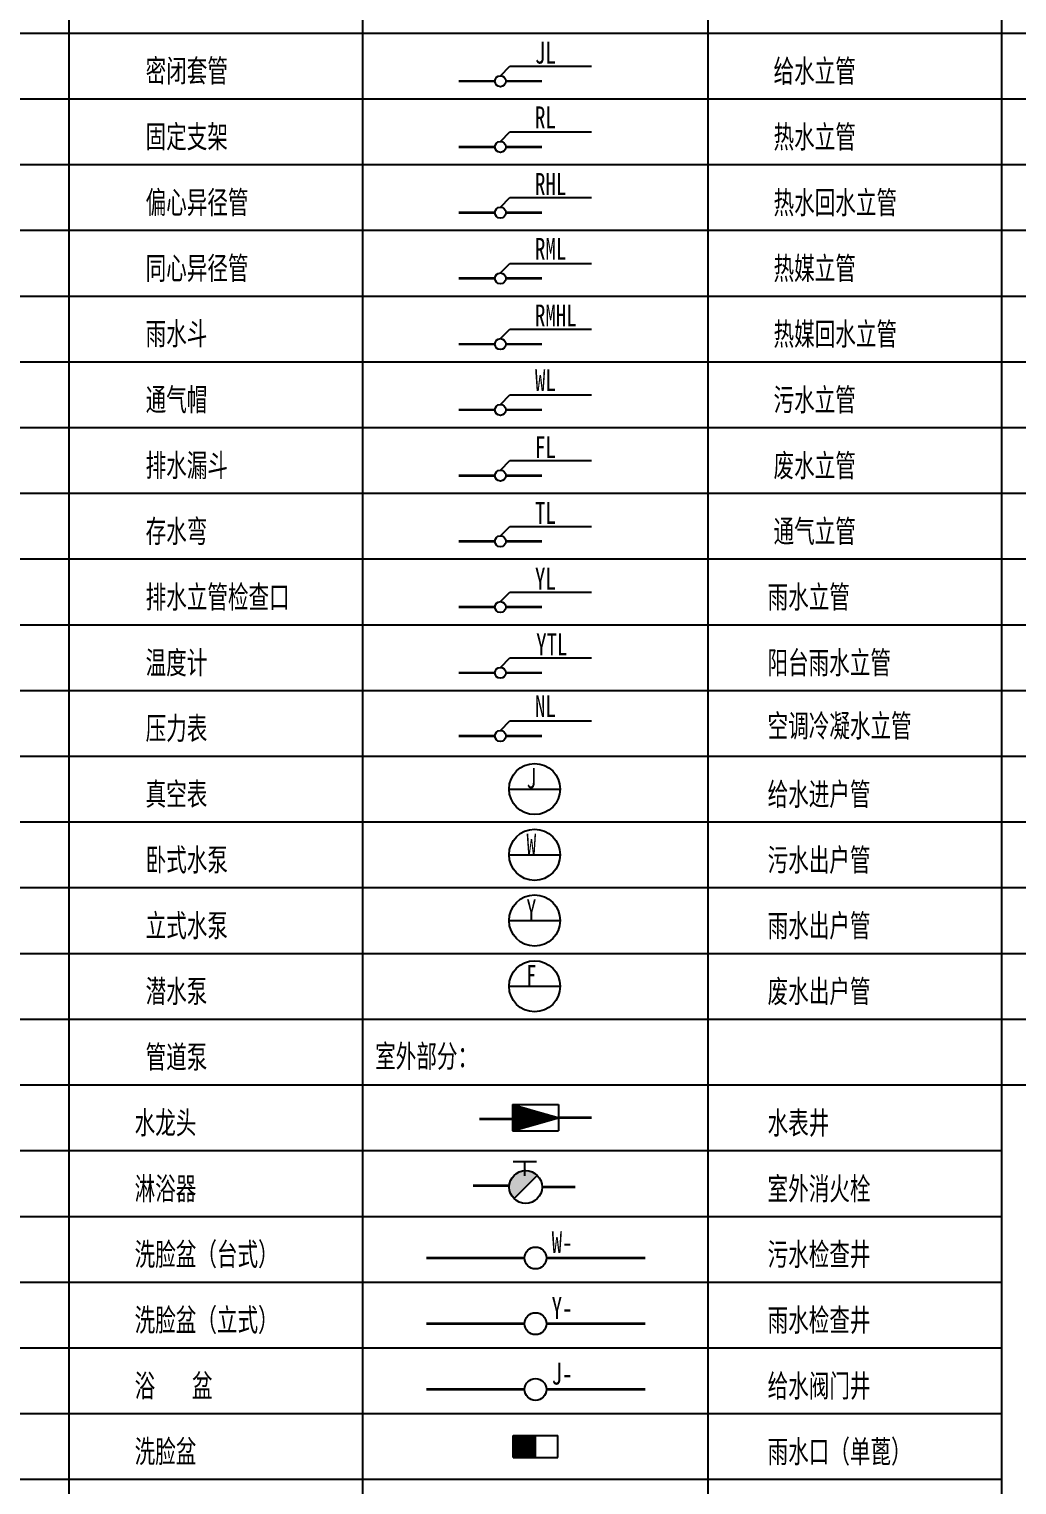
# Model space of a CAD drawing. Extents: x 27938 to 650306, y -92720 to 1524912.
# Drawn here: x 282464 to 301663, y 1116069 to 1144370 of the extents above; entities that cross this region are included whole.
import ezdxf

# ---------------------------------------------------------------- set-up
doc = ezdxf.new("R2010")
doc.units = 0
doc.header["$LTSCALE"] = 1000
doc.header["$MEASUREMENT"] = 0
doc.layers.add('0s-水标注', color=7, linetype='Continuous')
doc.styles.add('HZ', font='txt', dxfattribs={"bigfont": 'hztxt'})
doc.styles.add('ST', font='', dxfattribs={"width": 0.8})
doc.styles.get('ST').set_extended_font_data('SimSun')

# ---------------------------------------------------------------- blocks, each defined once
blk = doc.blocks.new('*X155')
at = {"color": 0, "linetype": 'Continuous'}
for p, q in [((-79979, -68610), (-79674, -68610)), ((-79979, -68620), (-79674, -68620)), ((-79979, -68630), (-79674, -68630)), ((-79979, -68640), (-79674, -68640)), ((-79979, -68650), (-79674, -68650)), ((-79979, -68660), (-79674, -68660)), ((-79979, -68670), (-79674, -68670)), ((-79979, -68680), (-79674, -68680)), ((-79979, -68690), (-79674, -68690)), ((-79979, -68700), (-79674, -68700)), ((-79979, -68710), (-79674, -68710)), ((-79979, -68720), (-79674, -68720)), ((-79979, -68730), (-79674, -68730)), ((-79979, -68740), (-79674, -68740)), ((-79979, -68750), (-79674, -68750)), ((-79979, -68760), (-79674, -68760)), ((-79979, -68770), (-79674, -68770)), ((-79979, -68780), (-79674, -68780)), ((-79979, -68790), (-79674, -68790)), ((-79979, -68800), (-79674, -68800)), ((-79979, -68810), (-79674, -68810)), ((-79979, -68820), (-79674, -68820)), ((-79979, -68830), (-79674, -68830)), ((-79979, -68840), (-79674, -68840)), ((-79979, -68850), (-79674, -68850)), ((-79979, -68860), (-79674, -68860)), ((-79979, -68870), (-79674, -68870)), ((-79979, -68880), (-79674, -68880)), ((-79979, -68890), (-79674, -68890)), ((-79979, -68900), (-79674, -68900))]:
    blk.add_line(p, q, dxfattribs=at)
blk = doc.blocks.new('*X157')
at = {"color": 0, "linetype": 'Continuous'}
for p, q in [((-59859, -59642), (-59854, -59642)), ((-59859, -59643), (-59851, -59643)), ((-59859, -59644), (-59847, -59644)), ((-59859, -59645), (-59844, -59645)), ((-59859, -59646), (-59840, -59646)), ((-59859, -59647), (-59837, -59647)), ((-59859, -59648), (-59833, -59648)), ((-59859, -59649), (-59830, -59649)), ((-59859, -59650), (-59826, -59650)), ((-59859, -59651), (-59823, -59651)), ((-59859, -59652), (-59819, -59652)), ((-59859, -59653), (-59816, -59653)), ((-59859, -59654), (-59812, -59654)), ((-59859, -59655), (-59809, -59655)), ((-59859, -59656), (-59805, -59656)), ((-59859, -59657), (-59802, -59657)), ((-59859, -59658), (-59798, -59658)), ((-59859, -59659), (-59795, -59659)), ((-59859, -59660), (-59791, -59660)), ((-59859, -59661), (-59788, -59661)), ((-59859, -59662), (-59784, -59662)), ((-59859, -59663), (-59781, -59663)), ((-59859, -59664), (-59777, -59664)), ((-59859, -59665), (-59774, -59665)), ((-59859, -59666), (-59770, -59666)), ((-59859, -59667), (-59767, -59667)), ((-59859, -59668), (-59763, -59668)), ((-59859, -59669), (-59760, -59669)), ((-59859, -59670), (-59756, -59670)), ((-59859, -59671), (-59753, -59671)), ((-59859, -59672), (-59749, -59672)), ((-59859, -59673), (-59746, -59673)), ((-59859, -59674), (-59742, -59674)), ((-59859, -59675), (-59739, -59675)), ((-59859, -59676), (-59735, -59676)), ((-59859, -59677), (-59732, -59677)), ((-59859, -59678), (-59728, -59678)), ((-59859, -59679), (-59725, -59679)), ((-59859, -59680), (-59721, -59680)), ((-59859, -59681), (-59718, -59681)), ((-59859, -59682), (-59714, -59682)), ((-59859, -59683), (-59711, -59683)), ((-59859, -59684), (-59707, -59684)), ((-59859, -59685), (-59704, -59685)), ((-59859, -59686), (-59700, -59686)), ((-59859, -59687), (-59697, -59687)), ((-59859, -59688), (-59693, -59688)), ((-59859, -59689), (-59690, -59689)), ((-59859, -59690), (-59686, -59690)), ((-59859, -59691), (-59683, -59691)), ((-59859, -59692), (-59679, -59692)), ((-59859, -59693), (-59676, -59693)), ((-59859, -59694), (-59672, -59694)), ((-59859, -59695), (-59669, -59695)), ((-59859, -59696), (-59665, -59696)), ((-59859, -59697), (-59662, -59697)), ((-59859, -59698), (-59658, -59698)), ((-59859, -59699), (-59655, -59699)), ((-59859, -59700), (-59651, -59700)), ((-59859, -59701), (-59648, -59701)), ((-59859, -59702), (-59644, -59702)), ((-59859, -59703), (-59641, -59703)), ((-59859, -59704), (-59637, -59704)), ((-59859, -59705), (-59634, -59705)), ((-59859, -59706), (-59630, -59706)), ((-59859, -59707), (-59627, -59707)), ((-59859, -59708), (-59623, -59708)), ((-59859, -59709), (-59620, -59709)), ((-59859, -59710), (-59616, -59710)), ((-59859, -59711), (-59613, -59711)), ((-59859, -59712), (-59609, -59712)), ((-59859, -59713), (-59606, -59713)), ((-59859, -59714), (-59602, -59714)), ((-59859, -59715), (-59599, -59715)), ((-59859, -59716), (-59595, -59716)), ((-59859, -59717), (-59592, -59717)), ((-59859, -59718), (-59588, -59718)), ((-59859, -59719), (-59585, -59719)), ((-59859, -59720), (-59581, -59720)), ((-59859, -59721), (-59578, -59721)), ((-59859, -59722), (-59574, -59722)), ((-59859, -59723), (-59571, -59723)), ((-59859, -59724), (-59567, -59724)), ((-59859, -59725), (-59564, -59725)), ((-59859, -59726), (-59560, -59726)), ((-59859, -59727), (-59557, -59727)), ((-59859, -59728), (-59553, -59728)), ((-59859, -59729), (-59550, -59729)), ((-59859, -59730), (-59546, -59730)), ((-59859, -59731), (-59543, -59731)), ((-59859, -59732), (-59539, -59732)), ((-59859, -59733), (-59536, -59733)), ((-59859, -59734), (-59532, -59734)), ((-59859, -59735), (-59529, -59735)), ((-59859, -59736), (-59525, -59736)), ((-59859, -59737), (-59522, -59737)), ((-59859, -59738), (-59518, -59738)), ((-59859, -59739), (-59515, -59739)), ((-59859, -59740), (-59511, -59740)), ((-59859, -59741), (-59508, -59741)), ((-59859, -59742), (-59504, -59742)), ((-59859, -59743), (-59501, -59743)), ((-59859, -59744), (-59497, -59744)), ((-59859, -59745), (-59494, -59745)), ((-59859, -59746), (-59490, -59746)), ((-59859, -59747), (-59487, -59747)), ((-59859, -59748), (-59483, -59748)), ((-59859, -59749), (-59480, -59749)), ((-59859, -59750), (-59476, -59750)), ((-59859, -59751), (-59473, -59751)), ((-59859, -59752), (-59469, -59752)), ((-59859, -59753), (-59466, -59753)), ((-59859, -59754), (-59462, -59754)), ((-59859, -59755), (-59459, -59755)), ((-59859, -59756), (-59455, -59756)), ((-59859, -59757), (-59452, -59757)), ((-59859, -59758), (-59448, -59758)), ((-59859, -59759), (-59445, -59759)), ((-59859, -59760), (-59441, -59760)), ((-59859, -59761), (-59438, -59761)), ((-59859, -59762), (-59434, -59762)), ((-59859, -59763), (-59431, -59763)), ((-59859, -59764), (-59427, -59764)), ((-59859, -59765), (-59424, -59765)), ((-59859, -59766), (-59420, -59766)), ((-59859, -59767), (-59417, -59767)), ((-59859, -59768), (-59413, -59768)), ((-59859, -59769), (-59410, -59769)), ((-59859, -59770), (-59406, -59770)), ((-59859, -59771), (-59403, -59771)), ((-59859, -59772), (-59399, -59772)), ((-59859, -59773), (-59396, -59773)), ((-59859, -59774), (-59392, -59774)), ((-59859, -59775), (-59389, -59775)), ((-59859, -59776), (-59385, -59776)), ((-59859, -59777), (-59382, -59777)), ((-59859, -59778), (-59378, -59778)), ((-59859, -59779), (-59375, -59779)), ((-59859, -59780), (-59371, -59780)), ((-59859, -59781), (-59368, -59781)), ((-59859, -59782), (-59364, -59782)), ((-59859, -59783), (-59361, -59783)), ((-59859, -59784), (-59357, -59784)), ((-59859, -59785), (-59354, -59785)), ((-59859, -59786), (-59350, -59786)), ((-59859, -59787), (-59347, -59787)), ((-59859, -59788), (-59343, -59788)), ((-59859, -59789), (-59340, -59789)), ((-59859, -59790), (-59336, -59790)), ((-59859, -59791), (-59333, -59791)), ((-59859, -59792), (-59329, -59792)), ((-59859, -59793), (-59326, -59793)), ((-59859, -59794), (-59322, -59794)), ((-59859, -59795), (-59319, -59795)), ((-59859, -59796), (-59315, -59796)), ((-59859, -59797), (-59312, -59797)), ((-59859, -59798), (-59308, -59798)), ((-59859, -59799), (-59305, -59799)), ((-59859, -59800), (-59301, -59800)), ((-59859, -59801), (-59298, -59801)), ((-59859, -59802), (-59294, -59802)), ((-59859, -59803), (-59291, -59803)), ((-59859, -59804), (-59287, -59804)), ((-59859, -59805), (-59284, -59805)), ((-59859, -59806), (-59280, -59806)), ((-59859, -59807), (-59277, -59807)), ((-59859, -59808), (-59273, -59808)), ((-59859, -59809), (-59270, -59809)), ((-59859, -59810), (-59266, -59810)), ((-59859, -59811), (-59263, -59811)), ((-59859, -59812), (-59259, -59812)), ((-59859, -59813), (-59256, -59813)), ((-59859, -59814), (-59252, -59814)), ((-59859, -59815), (-59249, -59815)), ((-59859, -59816), (-59245, -59816)), ((-59859, -59817), (-59242, -59817)), ((-59859, -59818), (-59238, -59818)), ((-59859, -59819), (-59235, -59819)), ((-59859, -59820), (-59231, -59820)), ((-59859, -59821), (-59228, -59821)), ((-59859, -59822), (-59224, -59822)), ((-59859, -59823), (-59221, -59823)), ((-59859, -59824), (-59217, -59824)), ((-59859, -59825), (-59214, -59825)), ((-59859, -59826), (-59210, -59826)), ((-59859, -59827), (-59207, -59827)), ((-59859, -59828), (-59203, -59828)), ((-59859, -59829), (-59200, -59829)), ((-59859, -59830), (-59196, -59830)), ((-59859, -59831), (-59193, -59831)), ((-59859, -59832), (-59189, -59832)), ((-59859, -59833), (-59186, -59833)), ((-59859, -59834), (-59182, -59834)), ((-59859, -59835), (-59179, -59835)), ((-59859, -59836), (-59175, -59836)), ((-59859, -59837), (-59172, -59837)), ((-59859, -59838), (-59168, -59838)), ((-59859, -59839), (-59165, -59839)), ((-59859, -59840), (-59161, -59840)), ((-59859, -59841), (-59158, -59841)), ((-59859, -59842), (-59154, -59842)), ((-59859, -59843), (-59151, -59843)), ((-59859, -59844), (-59147, -59844)), ((-59859, -59845), (-59144, -59845)), ((-59859, -59846), (-59140, -59846)), ((-59859, -59847), (-59137, -59847)), ((-59859, -59848), (-59133, -59848)), ((-59859, -59849), (-59130, -59849)), ((-59859, -59850), (-59126, -59850)), ((-59859, -59851), (-59123, -59851)), ((-59859, -59852), (-59119, -59852)), ((-59859, -59853), (-59116, -59853)), ((-59859, -59854), (-59112, -59854)), ((-59859, -59855), (-59109, -59855)), ((-59859, -59856), (-59105, -59856)), ((-59859, -59857), (-59102, -59857)), ((-59859, -59858), (-59098, -59858)), ((-59859, -59859), (-59095, -59859)), ((-59859, -59860), (-59091, -59860)), ((-59859, -59861), (-59088, -59861)), ((-59859, -59862), (-59084, -59862)), ((-59859, -59863), (-59081, -59863)), ((-59859, -59864), (-59077, -59864)), ((-59859, -59865), (-59074, -59865)), ((-59859, -59866), (-59070, -59866)), ((-59859, -59867), (-59067, -59867)), ((-59859, -59868), (-59063, -59868)), ((-59859, -59869), (-59060, -59869)), ((-59859, -59870), (-59056, -59870)), ((-59859, -59871), (-59053, -59871)), ((-59859, -59872), (-59049, -59872)), ((-59859, -59873), (-59046, -59873)), ((-59859, -59874), (-59042, -59874)), ((-59859, -59875), (-59039, -59875)), ((-59859, -59876), (-59035, -59876)), ((-59859, -59877), (-59032, -59877)), ((-59859, -59878), (-59028, -59878)), ((-59859, -59879), (-59025, -59879)), ((-59859, -59880), (-59021, -59880)), ((-59859, -59881), (-59018, -59881)), ((-59859, -59882), (-59014, -59882)), ((-59859, -59883), (-59011, -59883)), ((-59859, -59884), (-59007, -59884)), ((-59859, -59885), (-59004, -59885)), ((-59859, -59886), (-59000, -59886)), ((-59859, -59887), (-58997, -59887)), ((-59859, -59888), (-58993, -59888)), ((-59859, -59889), (-58990, -59889)), ((-59859, -59890), (-58986, -59890)), ((-59859, -59891), (-58983, -59891)), ((-59859, -59892), (-58979, -59892)), ((-59859, -59893), (-58976, -59893)), ((-59859, -59894), (-58972, -59894)), ((-59859, -59895), (-58969, -59895)), ((-59859, -59898), (-58970, -59898)), ((-59859, -59899), (-58974, -59899)), ((-59859, -59900), (-58977, -59900)), ((-59859, -59901), (-58981, -59901)), ((-59859, -59902), (-58984, -59902)), ((-59859, -59903), (-58988, -59903)), ((-59859, -59904), (-58991, -59904)), ((-59859, -59905), (-58995, -59905)), ((-59859, -59906), (-58998, -59906)), ((-59859, -59907), (-59002, -59907)), ((-59859, -59908), (-59005, -59908)), ((-59859, -59909), (-59009, -59909)), ((-59859, -59910), (-59012, -59910)), ((-59859, -59911), (-59016, -59911)), ((-59859, -59912), (-59019, -59912)), ((-59859, -59913), (-59023, -59913)), ((-59859, -59914), (-59026, -59914)), ((-59859, -59915), (-59030, -59915)), ((-59859, -59916), (-59033, -59916)), ((-59859, -59917), (-59037, -59917)), ((-59859, -59918), (-59040, -59918)), ((-59859, -59919), (-59044, -59919)), ((-59859, -59920), (-59047, -59920)), ((-59859, -59921), (-59051, -59921)), ((-59859, -59922), (-59054, -59922)), ((-59859, -59923), (-59058, -59923)), ((-59859, -59924), (-59061, -59924)), ((-59859, -59925), (-59065, -59925)), ((-59859, -59926), (-59068, -59926)), ((-59859, -59927), (-59072, -59927)), ((-59859, -59928), (-59075, -59928)), ((-59859, -59929), (-59079, -59929)), ((-59859, -59930), (-59082, -59930)), ((-59859, -59931), (-59086, -59931)), ((-59859, -59932), (-59089, -59932)), ((-59859, -59933), (-59093, -59933)), ((-59859, -59934), (-59096, -59934)), ((-59859, -59935), (-59100, -59935)), ((-59859, -59936), (-59103, -59936)), ((-59859, -59937), (-59107, -59937)), ((-59859, -59938), (-59110, -59938)), ((-59859, -59939), (-59114, -59939)), ((-59859, -59940), (-59117, -59940)), ((-59859, -59941), (-59121, -59941)), ((-59859, -59942), (-59124, -59942)), ((-59859, -59943), (-59128, -59943)), ((-59859, -59944), (-59131, -59944)), ((-59859, -59945), (-59135, -59945)), ((-59859, -59946), (-59138, -59946)), ((-59859, -59947), (-59142, -59947)), ((-59859, -59948), (-59145, -59948)), ((-59859, -59949), (-59149, -59949)), ((-59859, -59950), (-59152, -59950)), ((-59859, -59951), (-59156, -59951)), ((-59859, -59952), (-59159, -59952)), ((-59859, -59953), (-59163, -59953)), ((-59859, -59954), (-59166, -59954)), ((-59859, -59955), (-59170, -59955)), ((-59859, -59956), (-59173, -59956)), ((-59859, -59957), (-59177, -59957)), ((-59859, -59958), (-59180, -59958)), ((-59859, -59959), (-59184, -59959)), ((-59859, -59960), (-59187, -59960)), ((-59859, -59961), (-59191, -59961)), ((-59859, -59962), (-59194, -59962)), ((-59859, -59963), (-59198, -59963)), ((-59859, -59964), (-59201, -59964)), ((-59859, -59965), (-59205, -59965)), ((-59859, -59966), (-59208, -59966)), ((-59859, -59967), (-59212, -59967)), ((-59859, -59968), (-59215, -59968)), ((-59859, -59969), (-59219, -59969)), ((-59859, -59970), (-59222, -59970)), ((-59859, -59971), (-59226, -59971)), ((-59859, -59972), (-59229, -59972)), ((-59859, -59973), (-59233, -59973)), ((-59859, -59974), (-59236, -59974)), ((-59859, -59975), (-59240, -59975)), ((-59859, -59976), (-59243, -59976)), ((-59859, -59977), (-59247, -59977)), ((-59859, -59978), (-59250, -59978)), ((-59859, -59979), (-59254, -59979)), ((-59859, -59980), (-59257, -59980)), ((-59859, -59981), (-59261, -59981)), ((-59859, -59982), (-59264, -59982)), ((-59859, -59983), (-59268, -59983)), ((-59859, -59984), (-59271, -59984)), ((-59859, -59985), (-59275, -59985)), ((-59859, -59986), (-59278, -59986)), ((-59859, -59987), (-59282, -59987)), ((-59859, -59988), (-59285, -59988)), ((-59859, -59989), (-59289, -59989)), ((-59859, -59990), (-59292, -59990)), ((-59859, -59991), (-59296, -59991)), ((-59859, -59992), (-59299, -59992)), ((-59859, -59993), (-59303, -59993)), ((-59859, -59994), (-59306, -59994)), ((-59859, -59995), (-59310, -59995)), ((-59859, -59996), (-59313, -59996)), ((-59859, -59997), (-59317, -59997)), ((-59859, -59998), (-59320, -59998)), ((-59859, -59999), (-59324, -59999)), ((-59859, -60000), (-59327, -60000)), ((-59859, -60001), (-59331, -60001)), ((-59859, -60002), (-59334, -60002)), ((-59859, -60003), (-59338, -60003)), ((-59859, -60004), (-59341, -60004)), ((-59859, -60005), (-59345, -60005)), ((-59859, -60006), (-59348, -60006)), ((-59859, -60007), (-59352, -60007)), ((-59859, -60008), (-59355, -60008)), ((-59859, -60009), (-59359, -60009)), ((-59859, -60010), (-59362, -60010)), ((-59859, -60011), (-59366, -60011)), ((-59859, -60012), (-59369, -60012)), ((-59859, -60013), (-59373, -60013)), ((-59859, -60014), (-59376, -60014)), ((-59859, -60015), (-59380, -60015)), ((-59859, -60016), (-59383, -60016)), ((-59859, -60017), (-59387, -60017)), ((-59859, -60018), (-59390, -60018)), ((-59859, -60019), (-59394, -60019)), ((-59859, -60020), (-59397, -60020)), ((-59859, -60021), (-59401, -60021)), ((-59859, -60022), (-59404, -60022)), ((-59859, -60023), (-59408, -60023)), ((-59859, -60024), (-59411, -60024)), ((-59859, -60025), (-59415, -60025)), ((-59859, -60026), (-59418, -60026)), ((-59859, -60027), (-59422, -60027)), ((-59859, -60028), (-59425, -60028)), ((-59859, -60029), (-59429, -60029)), ((-59859, -60030), (-59432, -60030)), ((-59859, -60031), (-59436, -60031)), ((-59859, -60032), (-59439, -60032)), ((-59859, -60033), (-59443, -60033)), ((-59859, -60034), (-59446, -60034)), ((-59859, -60035), (-59450, -60035)), ((-59859, -60036), (-59453, -60036)), ((-59859, -60037), (-59457, -60037)), ((-59859, -60038), (-59460, -60038)), ((-59859, -60039), (-59464, -60039)), ((-59859, -60040), (-59467, -60040)), ((-59859, -60041), (-59471, -60041)), ((-59859, -60042), (-59474, -60042)), ((-59859, -60043), (-59478, -60043)), ((-59859, -60044), (-59481, -60044)), ((-59859, -60045), (-59485, -60045)), ((-59859, -60046), (-59488, -60046)), ((-59859, -60047), (-59492, -60047)), ((-59859, -60048), (-59495, -60048)), ((-59859, -60049), (-59499, -60049)), ((-59859, -60050), (-59502, -60050)), ((-59859, -60051), (-59506, -60051)), ((-59859, -60052), (-59509, -60052)), ((-59859, -60053), (-59513, -60053)), ((-59859, -60054), (-59516, -60054)), ((-59859, -60055), (-59520, -60055)), ((-59859, -60056), (-59523, -60056)), ((-59859, -60057), (-59527, -60057)), ((-59859, -60058), (-59530, -60058)), ((-59859, -60059), (-59534, -60059)), ((-59859, -60060), (-59537, -60060)), ((-59859, -60061), (-59541, -60061)), ((-59859, -60062), (-59544, -60062)), ((-59859, -60063), (-59548, -60063)), ((-59859, -60064), (-59551, -60064)), ((-59859, -60065), (-59555, -60065)), ((-59859, -60066), (-59558, -60066)), ((-59859, -60067), (-59562, -60067)), ((-59859, -60068), (-59565, -60068)), ((-59859, -60069), (-59569, -60069)), ((-59859, -60070), (-59572, -60070)), ((-59859, -60071), (-59576, -60071)), ((-59859, -60072), (-59579, -60072)), ((-59859, -60073), (-59583, -60073)), ((-59859, -60074), (-59586, -60074)), ((-59859, -60075), (-59590, -60075)), ((-59859, -60076), (-59593, -60076)), ((-59859, -60077), (-59597, -60077)), ((-59859, -60078), (-59600, -60078)), ((-59859, -60079), (-59604, -60079)), ((-59859, -60080), (-59607, -60080)), ((-59859, -60081), (-59611, -60081)), ((-59859, -60082), (-59614, -60082)), ((-59859, -60083), (-59618, -60083)), ((-59859, -60084), (-59621, -60084)), ((-59859, -60085), (-59625, -60085)), ((-59859, -60086), (-59628, -60086)), ((-59859, -60087), (-59632, -60087)), ((-59859, -60088), (-59635, -60088)), ((-59859, -60089), (-59639, -60089)), ((-59859, -60090), (-59642, -60090)), ((-59859, -60091), (-59646, -60091)), ((-59859, -60092), (-59649, -60092)), ((-59859, -60093), (-59653, -60093)), ((-59859, -60094), (-59656, -60094)), ((-59859, -60095), (-59660, -60095)), ((-59859, -60096), (-59663, -60096)), ((-59859, -60097), (-59667, -60097)), ((-59859, -60098), (-59670, -60098)), ((-59859, -60099), (-59674, -60099)), ((-59859, -60100), (-59677, -60100)), ((-59859, -60101), (-59681, -60101)), ((-59859, -60102), (-59684, -60102)), ((-59859, -60103), (-59688, -60103)), ((-59859, -60104), (-59691, -60104)), ((-59859, -60105), (-59695, -60105)), ((-59859, -60106), (-59698, -60106)), ((-59859, -60107), (-59702, -60107)), ((-59859, -60108), (-59705, -60108)), ((-59859, -60109), (-59709, -60109)), ((-59859, -60110), (-59712, -60110)), ((-59859, -60111), (-59716, -60111)), ((-59859, -60112), (-59719, -60112)), ((-59859, -60113), (-59723, -60113)), ((-59859, -60114), (-59726, -60114)), ((-59859, -60115), (-59730, -60115)), ((-59859, -60116), (-59733, -60116)), ((-59859, -60117), (-59737, -60117)), ((-59859, -60118), (-59740, -60118)), ((-59859, -60119), (-59744, -60119)), ((-59859, -60120), (-59747, -60120)), ((-59859, -60121), (-59751, -60121)), ((-59859, -60122), (-59754, -60122)), ((-59859, -60123), (-59758, -60123)), ((-59859, -60124), (-59761, -60124)), ((-59859, -60125), (-59765, -60125)), ((-59859, -60126), (-59768, -60126)), ((-59859, -60127), (-59772, -60127)), ((-59859, -60128), (-59775, -60128)), ((-59859, -60129), (-59779, -60129)), ((-59859, -60130), (-59782, -60130)), ((-59859, -60131), (-59786, -60131)), ((-59859, -60132), (-59789, -60132)), ((-59859, -60133), (-59793, -60133)), ((-59859, -60134), (-59796, -60134)), ((-59859, -60135), (-59800, -60135)), ((-59859, -60136), (-59803, -60136)), ((-59859, -60137), (-59807, -60137)), ((-59859, -60138), (-59810, -60138)), ((-59859, -60139), (-59814, -60139)), ((-59859, -60140), (-59817, -60140)), ((-59859, -60141), (-59821, -60141)), ((-59859, -60142), (-59824, -60142)), ((-59859, -60143), (-59828, -60143)), ((-59859, -60144), (-59831, -60144)), ((-59859, -60145), (-59835, -60145)), ((-59859, -60146), (-59838, -60146)), ((-59859, -60147), (-59842, -60147)), ((-59859, -60148), (-59845, -60148)), ((-59859, -60149), (-59849, -60149)), ((-59859, -60150), (-59852, -60150))]:
    blk.add_line(p, q, dxfattribs=at)

msp = doc.modelspace()

# ---------------------------------------------------------------- hatches: boundary and pattern name
at = {"layer": '0s-水标注', "ltscale": 1.5}
msp.add_hatch(color=256, dxfattribs=at).paths.add_polyline_path([(291796, 1121859.2, 0.1989124), (291889.6, 1121633.3), (292341.4, 1122085.1, 0.6681786)])

# ---------------------------------------------------------------- linework, layer by layer
for p, q in [((283242.5, 1111065.5), (283242.5, 1159023.5)), ((288952, 1111065.5), (288952, 1159023.5)), ((295661.5, 1111065.5), (295661.5, 1159023.5)), ((301371, 1116177.5), (301371, 1159023.5)), ((301371, 1111065.5), (301371, 1159023.5)), ((264392, 1144293.5), (313512, 1144293.5)), ((291623.9, 1143464.5), (291809.2, 1143649.8)), ((291809.2, 1143649.8), (293394.2, 1143649.8)), ((264392, 1143015.5), (313512, 1143015.5)), ((291623.9, 1142186.5), (291809.2, 1142371.8)), ((291809.2, 1142371.8), (293394.2, 1142371.8)), ((264392, 1141737.5), (313512, 1141737.5)), ((264392, 1141737.5), (313512, 1141737.5)), ((291623.9, 1140908.5), (291809.2, 1141093.8)), ((291809.2, 1141093.8), (293394.2, 1141093.8)), ((264392, 1140459.5), (313512, 1140459.5)), ((264392, 1140459.5), (313512, 1140459.5)), ((291623.9, 1139630.5), (291809.2, 1139815.8)), ((291809.2, 1139815.8), (293394.2, 1139815.8)), ((264392, 1139181.5), (313512, 1139181.5)), ((291623.9, 1138352.5), (291809.2, 1138537.8)), ((291809.2, 1138537.8), (293394.2, 1138537.8)), ((264392, 1137903.5), (313512, 1137903.5)), ((291623.9, 1137074.5), (291809.2, 1137259.8)), ((291809.2, 1137259.8), (293394.2, 1137259.8)), ((264392, 1136625.5), (313512, 1136625.5)), ((291623.9, 1135796.5), (291809.2, 1135981.8)), ((291809.2, 1135981.8), (293394.2, 1135981.8)), ((264392, 1135347.5), (313512, 1135347.5)), ((291623.9, 1134518.5), (291809.2, 1134703.8)), ((291809.2, 1134703.8), (293394.2, 1134703.8)), ((264392, 1134069.5), (313512, 1134069.5)), ((291623.9, 1133240.5), (291809.2, 1133425.8)), ((291809.2, 1133425.8), (293394.2, 1133425.8)), ((264392, 1132791.5), (313512, 1132791.5)), ((291623.9, 1131962.5), (291809.2, 1132147.8)), ((291809.2, 1132147.8), (293394.2, 1132147.8)), ((264392, 1131513.5), (313512, 1131513.5)), ((291623.9, 1130735.1), (291809.2, 1130920.5)), ((291809.2, 1130920.5), (293394.2, 1130920.5)), ((264392, 1130235.5), (313512, 1130235.5)), ((291792, 1129596.5), (292786, 1129596.5)), ((264392, 1128957.5), (313512, 1128957.5)), ((291792, 1128318.5), (292786, 1128318.5)), ((264392, 1127679.5), (313512, 1127679.5)), ((291792, 1127040.5), (292786, 1127040.5)), ((264392, 1126401.5), (313512, 1126401.5)), ((291792, 1125762.5), (292786, 1125762.5)), ((264392, 1125123.5), (313512, 1125123.5)), ((264392, 1123845.5), (313512, 1123845.5)), ((264392, 1123845.5), (313512, 1123845.5)), ((291859.4, 1123462.1), (292754, 1123462.1)), ((291859.4, 1123462.1), (292754, 1123206.5)), ((291859.4, 1123462.1), (291859.4, 1122950.9)), ((292754, 1123462.1), (292754, 1122950.9)), ((292754, 1123206.5), (291859.4, 1122950.9)), ((291859.4, 1122950.9), (292754, 1122950.9)), ((264392, 1122567.5), (301371, 1122567.5)), ((291874.5, 1122356.6), (292326.4, 1122356.6)), ((292100.4, 1122078.5), (292100.4, 1122356.6)), ((292341.4, 1122085.1), (291889.6, 1121633.3)), ((264392, 1121289.5), (301371, 1121289.5)), ((264392, 1120011.5), (301371, 1120011.5)), ((264392, 1118733.5), (301371, 1118733.5)), ((264392, 1117455.5), (301371, 1117455.5)), ((291873.6, 1117029.5), (292739.8, 1117029.5)), ((291873.6, 1116603.5), (291873.6, 1117029.5)), ((292306.7, 1116603.5), (292306.7, 1117029.5)), ((292739.8, 1116603.5), (292739.8, 1117029.5)), ((291873.6, 1116603.5), (292739.8, 1116603.5)), ((264392, 1116177.5), (301371, 1116177.5))]:
    msp.add_line(p, q, dxfattribs=at)
at = {"layer": '0s-水标注', "ltscale": 1.5, "const_width": 50}
for points in [[(290814.8, 1143358), (291517.4, 1143358)], [(291730.4, 1143358), (292432.9, 1143358)], [(290814.8, 1142080), (291517.4, 1142080)], [(291730.4, 1142080), (292432.9, 1142080)], [(290814.8, 1140802), (291517.4, 1140802)], [(291730.4, 1140802), (292432.9, 1140802)], [(290814.8, 1139524), (291517.4, 1139524)], [(291730.4, 1139524), (292432.9, 1139524)], [(290814.8, 1138246), (291517.4, 1138246)], [(291730.4, 1138246), (292432.9, 1138246)], [(290814.8, 1136968), (291517.4, 1136968)], [(291730.4, 1136968), (292432.9, 1136968)], [(290814.8, 1135690), (291517.4, 1135690)], [(291730.4, 1135690), (292432.9, 1135690)], [(290814.8, 1134412), (291517.4, 1134412)], [(291730.4, 1134412), (292432.9, 1134412)], [(290814.8, 1133134), (291517.4, 1133134)], [(291730.4, 1133134), (292432.9, 1133134)], [(290814.8, 1131856), (291517.4, 1131856)], [(291730.4, 1131856), (292432.9, 1131856)], [(290814.8, 1130628.6), (291517.4, 1130628.6)], [(291730.4, 1130628.6), (292432.9, 1130628.6)], [(291213, 1123181.5), (291915.5, 1123181.5)], [(292754, 1123206.5), (293396.9, 1123206.5)], [(291093.3, 1121886.4), (291795.8, 1121886.4)], [(292435, 1121859.2), (293077.8, 1121859.2)], [(290183.2, 1120480.1), (292093.7, 1120480.1)], [(292519.7, 1120480.1), (294443.2, 1120480.1)], [(290183.2, 1119202.1), (292093.7, 1119202.1)], [(292519.7, 1119202.1), (294443.2, 1119202.1)], [(290183.2, 1117924.1), (292093.7, 1117924.1)], [(292519.7, 1117924.1), (294443.2, 1117924.1)]]:
    msp.add_lwpolyline(points, dxfattribs=at)
at = {"layer": '0s-水标注', "ltscale": 1.5}
for centre, radius in [((291623.9, 1143358), 106.5), ((291623.9, 1142080), 106.5), ((291623.9, 1140802), 106.5), ((291623.9, 1139524), 106.5), ((291623.9, 1138246), 106.5), ((291623.9, 1136968), 106.5), ((291623.9, 1135690), 106.5), ((291623.9, 1134412), 106.5), ((291623.9, 1133134), 106.5), ((291623.9, 1131856), 106.5), ((291623.9, 1130628.6), 106.5), ((292289, 1129596.5), 497), ((292289, 1128318.5), 497), ((292289, 1127040.5), 497), ((292289, 1125762.5), 497), ((292115.5, 1121859.2), 319.5), ((292306.7, 1120480.1), 213), ((292306.7, 1119202.1), 213), ((292306.7, 1117924.1), 213)]:
    msp.add_circle(centre, radius, dxfattribs=at)

# ---------------------------------------------------------------- block references
msp.add_blockref('*X157', (351718.1, 1183102.8), dxfattribs=at)
at = {"layer": '0s-水标注', "ltscale": 1.5, "xscale": 1.419999999925494, "yscale": 1.419999999925494, "zscale": 1.419999999925494}
msp.add_blockref('*X155', (405443.2, 1214445.3), dxfattribs=at)

# ---------------------------------------------------------------- texts
at = {"layer": '0s-水标注', "ltscale": 1.5, "style": 'ST', "width": 0.7}
for s, height, p in [('JL', 426, (292296, 1143699.3)), ('RL', 426, (292296, 1142441.8)), ('RHL', 426, (292296, 1141146.6)), ('RML', 426, (292296, 1139885.8)), ('RMHL', 426, (292296, 1138590.6)), ('WL', 426, (292296, 1137332.6)), ('FL', 426, (292296, 1136029.8)), ('TL', 426, (292296, 1134752.4)), ('YL', 426, (292296, 1133475)), ('YTL', 426, (292319.5, 1132197.5)), ('NL', 426, (292296, 1130995.5)), ('J', 397.6, (292131.4, 1129611)), ('W', 397.6, (292131.4, 1128333)), ('Y', 397.6, (292131.4, 1127055)), ('F', 397.6, (292131.4, 1125777)), ('W-', 426, (292620.1, 1120574.8)), ('Y-', 426, (292620.1, 1119296.8)), ('J-', 426, (292620.1, 1118018.8))]:
    msp.add_text(s, height=height, dxfattribs=at).set_placement(p)
at = {"layer": '0s-水标注', "style": 'HZ', "width": 0.8}
for s, p in [('密闭套管', (284728.1, 1143292.7)), ('给水立管', (296933.3, 1143287.5)), ('固定支架', (284728.1, 1142011.8)), ('热水立管', (296933.3, 1142009.5)), ('偏心异径管', (284728.1, 1140733.8)), ('热水回水立管', (296933.3, 1140731.5)), ('同心异径管', (284728.1, 1139455.8)), ('热媒立管', (296933.3, 1139453.5)), ('雨水斗', (284728.1, 1138182.2)), ('热媒回水立管', (296933.3, 1138175.5)), ('通气帽', (284728.1, 1136899.8)), ('污水立管', (296933.3, 1136897.5)), ('排水漏斗', (284728.1, 1135621.8)), ('废水立管', (296933.3, 1135619.5)), ('存水弯', (284728.1, 1134341.5)), ('通气立管', (296933.3, 1134341.5)), ('排水立管检查口', (284728.1, 1133063.5)), ('雨水立管', (296817.5, 1133063.5)), ('温度计', (284728.1, 1131785.5)), ('阳台雨水立管', (296814.9, 1131785.5)), ('压力表', (284728.1, 1130509.8)), ('空调冷凝水立管', (296817.5, 1130558.2)), ('真空表', (284728.1, 1129231.8)), ('给水进户管', (296817.5, 1129229.5)), ('卧式水泵', (284728.1, 1127953.8)), ('污水出户管', (296817.5, 1127951.5)), ('立式水泵', (284728.1, 1126675.8)), ('雨水出户管', (296817.5, 1126673.5)), ('潜水泵', (284728.1, 1125397.8)), ('废水出户管', (296817.5, 1125395.5)), ('管道泵', (284728.1, 1124119.8)), ('室外部分：', (289189.9, 1124135.8)), ('水龙头', (284514.3, 1122841.8)), ('水表井', (296817.5, 1122839.5)), ('淋浴器', (284514.3, 1121561.5)), ('室外消火栓', (296817.5, 1121559.3)), ('洗脸盆（台式）', (284514.3, 1120285.8)), ('污水检查井', (296817.5, 1120283.5)), ('洗脸盆（立式）', (284514.3, 1119007.8)), ('雨水检查井', (296817.5, 1119005.5)), ('浴  盆', (284514.3, 1117729.8)), ('给水阀门井', (296817.5, 1117727.5)), ('洗脸盆', (284514.3, 1116451.8)), ('雨水口（单蓖）', (296817.5, 1116449.5))]:
    msp.add_text(s, height=500, rotation=0, dxfattribs=at).set_placement(p)

doc.saveas('drawing.dxf')
